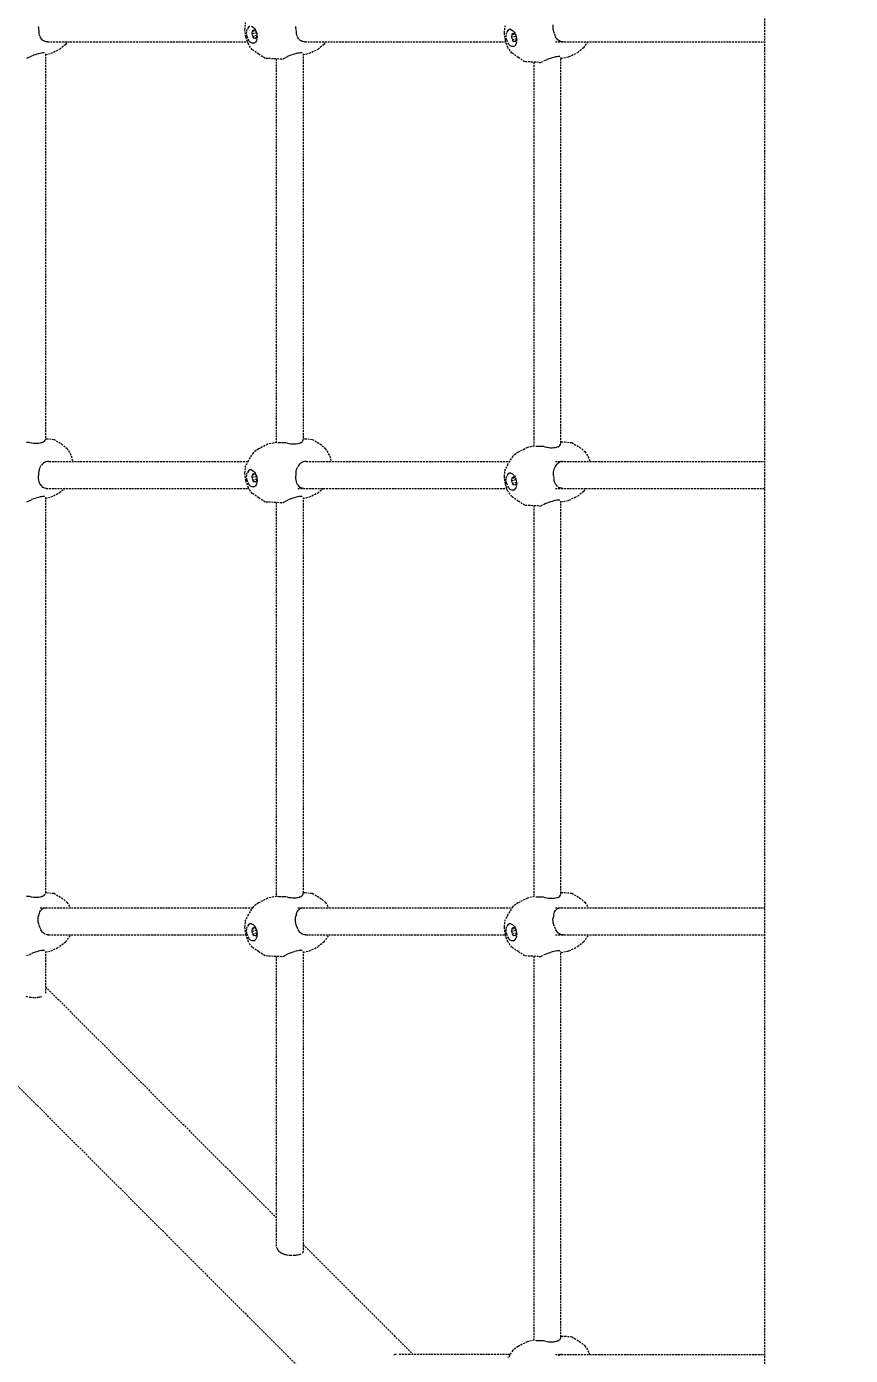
# Model space of a CAD drawing. Header units: millimetres. Extents: x -5899 to 5819, y -5159 to 4068.
# Drawn here: x -2155 to -1605, y -647 to 240 of the extents above; entities that cross this region are included whole.
import ezdxf

# ---------------------------------------------------------------- set-up
doc = ezdxf.new("R2010")
doc.units = ezdxf.units.MM
doc.linetypes.add('HIDDEN', pattern=[1.905, 1.27, -0.635])
for name, color, linetype in [('DIKOM_ОБЪЕКТ', 7, 'Continuous'), ('DIKOM_РАЗМЕР_ЗОНА', 7, 'Continuous'), ('DIKOM_РАЗМЕР_ОБЪЕКТА', 7, 'Continuous')]:
    doc.layers.add(name, color=color, linetype=linetype)
doc.styles.add('style1', font='arialbd.ttf', dxfattribs={"width": 0.8})
doc.dimstyles.new('1-50', dxfattribs={"dimtxt": 300, "dimasz": 200, "dimexe": 100, "dimexo": 0, "dimgap": 100, "dimtad": 1, "dimtxsty": 'style1', "dimcen": 200, "dimclrd": 7, "dimclre": 7, "dimclrt": 7, "dimadec": 1, "dimazin": 2, "dimtfac": 1, "dimtmove": 0, "dimatfit": 2, "dimfxl": 0, "dimlwd": 25, "dimlwe": 18, "dimarcsym": 0})

# ---------------------------------------------------------------- blocks, each defined once
blk = doc.blocks.new('*D0')
at = {"layer": 'Defpoints', "color": 0, "transparency": 16777216}
for p in [(-587.32, 2301.17), (-4790.55, -2120.14), (-586.68, -2120.14)]:
    blk.add_point(p, dxfattribs=at)
at = {"layer": 'DIKOM_РАЗМЕР_ОБЪЕКТА', "color": 7, "lineweight": 18, "transparency": 16777216}
for p, q in [((-587.32, 2301.17), (-4890.55, 2301.17)), ((-586.68, -2120.14), (-4890.55, -2120.14))]:
    blk.add_line(p, q, dxfattribs=at)
at = {"layer": 'DIKOM_РАЗМЕР_ОБЪЕКТА', "color": 7, "lineweight": 25, "transparency": 16777216}
blk.add_line((-4790.55, 2101.17), (-4790.55, -1920.14), dxfattribs=at)
at = {"layer": 'DIKOM_РАЗМЕР_ОБЪЕКТА', "color": 7, "transparency": 16777216}
for points in [[(-4823.88, 2101.17), (-4757.22, 2101.17), (-4790.55, 2301.17)], [(-4823.88, -1920.14), (-4757.22, -1920.14), (-4790.55, -2120.14)]]:
    blk.add_solid(points, dxfattribs=at)
at = {"layer": 'DIKOM_РАЗМЕР_ОБЪЕКТА', "color": 7, "transparency": 16777216, "insert": (-5069.25, 85.55), "char_height": 300, "attachment_point": 5, "rotation": 90, "style": 'style1'}
blk.add_mtext('{\\fArial|b0|i0|c204|p34;\\H1.16667x;4400}', dxfattribs=at)
blk = doc.blocks.new('*D1')
at = {"layer": 'Defpoints', "color": 0, "transparency": 16777216}
for p in [(-2800.52, 90.07), (3818.91, 90.07), (3818.91, -4274.71)]:
    blk.add_point(p, dxfattribs=at)
at = {"layer": 'DIKOM_РАЗМЕР_ОБЪЕКТА', "color": 7, "lineweight": 18, "transparency": 16777216}
for p, q in [((-2800.52, 90.07), (-2800.52, -4374.71)), ((3818.91, 90.07), (3818.91, -4374.71))]:
    blk.add_line(p, q, dxfattribs=at)
at = {"layer": 'DIKOM_РАЗМЕР_ОБЪЕКТА', "color": 7, "lineweight": 25, "transparency": 16777216}
blk.add_line((-2600.52, -4274.71), (3618.91, -4274.71), dxfattribs=at)
at = {"layer": 'DIKOM_РАЗМЕР_ОБЪЕКТА', "color": 7, "transparency": 16777216}
for points in [[(-2600.52, -4241.37), (-2600.52, -4308.04), (-2800.52, -4274.71)], [(3618.91, -4241.37), (3618.91, -4308.04), (3818.91, -4274.71)]]:
    blk.add_solid(points, dxfattribs=at)
at = {"layer": 'DIKOM_РАЗМЕР_ОБЪЕКТА', "color": 7, "transparency": 16777216, "insert": (470.97, -3996.01), "char_height": 300, "attachment_point": 5, "style": 'style1'}
blk.add_mtext('{\\fArial|b0|i0|c204|p34;\\H1.16667x;6600}', dxfattribs=at)
blk = doc.blocks.new('*D2')
at = {"layer": 'Defpoints', "color": 0, "transparency": 16777216}
for p in [(-5423.09, 4068.46), (-588.59, 4068.46), (-588.59, -3888.19)]:
    blk.add_point(p, dxfattribs=at)
at = {"layer": 'DIKOM_РАЗМЕР_ЗОНА', "color": 7, "lineweight": 18, "transparency": 16777216}
for p, q in [((-588.59, 4068.46), (-5523.09, 4068.46)), ((-588.59, -3888.19), (-5523.09, -3888.19))]:
    blk.add_line(p, q, dxfattribs=at)
at = {"layer": 'DIKOM_РАЗМЕР_ЗОНА', "color": 7, "lineweight": 25, "transparency": 16777216}
blk.add_line((-5423.09, -3688.19), (-5423.09, 3868.46), dxfattribs=at)
at = {"layer": 'DIKOM_РАЗМЕР_ЗОНА', "color": 7, "transparency": 16777216}
for points in [[(-5456.42, 3868.46), (-5389.75, 3868.46), (-5423.09, 4068.46)], [(-5456.42, -3688.19), (-5389.75, -3688.19), (-5423.09, -3888.19)]]:
    blk.add_solid(points, dxfattribs=at)
at = {"layer": 'DIKOM_РАЗМЕР_ЗОНА', "color": 7, "transparency": 16777216, "insert": (-5701.79, 90.08), "char_height": 300, "attachment_point": 5, "rotation": 90, "style": 'style1'}
blk.add_mtext('{\\fArial|b0|i0|c204|p34;\\H1.16667x;7900}', dxfattribs=at)
blk = doc.blocks.new('*D3')
at = {"layer": 'Defpoints', "color": 0, "transparency": 16777216}
for p in [(-4566.94, 98.04), (5818.91, 98.04), (5818.91, -5058.62)]:
    blk.add_point(p, dxfattribs=at)
at = {"layer": 'DIKOM_РАЗМЕР_ЗОНА', "color": 7, "lineweight": 18, "transparency": 16777216}
for p, q in [((-4566.94, 98.04), (-4566.94, -5158.62)), ((5818.91, 98.04), (5818.91, -5158.62))]:
    blk.add_line(p, q, dxfattribs=at)
at = {"layer": 'DIKOM_РАЗМЕР_ЗОНА', "color": 7, "lineweight": 25, "transparency": 16777216}
blk.add_line((-4366.94, -5058.62), (5618.91, -5058.62), dxfattribs=at)
at = {"layer": 'DIKOM_РАЗМЕР_ЗОНА', "color": 7, "transparency": 16777216}
for points in [[(-4366.94, -5025.29), (-4366.94, -5091.96), (-4566.94, -5058.62)], [(5618.91, -5025.29), (5618.91, -5091.96), (5818.91, -5058.62)]]:
    blk.add_solid(points, dxfattribs=at)
at = {"layer": 'DIKOM_РАЗМЕР_ЗОНА', "color": 7, "transparency": 16777216, "insert": (501.97, -4779.92), "char_height": 300, "attachment_point": 5, "style": 'style1'}
blk.add_mtext('{\\fArial|b0|i0|c204|p34;\\H1.16667x;10400}', dxfattribs=at)

msp = doc.modelspace()

# ---------------------------------------------------------------- linework, layer by layer
at = {"layer": 'DIKOM_ОБЪЕКТ', "color": 7, "linetype": 'HIDDEN', "lineweight": 15}
for p, q in [((-1662.34, 1013.494), (-1662.34, -833.255)), ((-2147.202, 239.438), (-2147.243, 240.396)), ((-2009.511, 238.539), (-2008.927, 243.201)), ((-2007.106, 240.064), (-2007.815, 238.985)), ((-2006.171, 240.643), (-2007.106, 240.064)), ((-2005.104, 240.669), (-2004.004, 240.138)), ((-2004.004, 240.138), (-2002.981, 239.101)), ((-1975.32, 239.267), (-1975.368, 240.396)), ((-1836.061, 236.303), (-1835.477, 240.965)), ((-1803.505, 240.421), (-1803.428, 241.53)), ((-1803.457, 239.291), (-1803.505, 240.421)), ((-2147.017, 238.071), (-2147.192, 239.202)), ((-2146.971, 236.848), (-2146.968, 237.85)), ((-2146.853, 235.74), (-2146.968, 236.793)), ((-2146.621, 234.708), (-2146.846, 235.692)), ((-2146.266, 233.718), (-2146.598, 234.626)), ((-2145.809, 232.842), (-2146.245, 233.673)), ((-2145.264, 232.093), (-2145.784, 232.806)), ((-2144.592, 231.416), (-2145.222, 232.043)), ((-2143.84, 230.887), (-2144.562, 231.395)), ((-2143.01, 230.501), (-2143.811, 230.873)), ((-2008.877, 233.441), (-2009.511, 238.539)), ((-2007.122, 228.681), (-2008.877, 233.441)), ((-2008.308, 235.789), (-2008.231, 237.513)), ((-2008.042, 233.987), (-2008.308, 235.789)), ((-2008.231, 237.513), (-2007.815, 238.985)), ((-2008.042, 233.987), (-2007.458, 232.282)), ((-2006.612, 230.837), (-2007.458, 232.282)), ((-2005.589, 229.8), (-2006.612, 230.837)), ((-2004.527, 237.319), (-2004.769, 235.746)), ((-2004.769, 235.746), (-2001.75, 236.387)), ((-2004.769, 235.746), (-2004.351, 234.02)), ((-2003.718, 238.135), (-2004.527, 237.319)), ((-2004.527, 237.319), (-2002.541, 237.741)), ((-2004.351, 234.02), (-2001.358, 234.657)), ((-2003.431, 232.799), (-2004.351, 234.02)), ((-2002.651, 237.886), (-2003.718, 238.135)), ((-2003.431, 232.799), (-2001.767, 233.153)), ((-2002.364, 232.551), (-2003.431, 232.799)), ((-2002.981, 239.101), (-2002.134, 237.657)), ((-2002.651, 237.886), (-2001.904, 236.894)), ((-2001.777, 230.953), (-2002.487, 229.875)), ((-2002.364, 232.551), (-2001.555, 233.366)), ((-2002.134, 237.657), (-2001.484, 235.508)), ((-2001.55, 235.951), (-2002.134, 237.657)), ((-2001.362, 232.425), (-2001.777, 230.953)), ((-2001.555, 233.366), (-2001.357, 234.649)), ((-2001.55, 235.951), (-2001.284, 234.151)), ((-2001.284, 234.151), (-2001.362, 232.425)), ((-1975.143, 238.069), (-1975.27, 238.9)), ((-1975.055, 236.847), (-1975.053, 237.7)), ((-1974.937, 235.739), (-1975.052, 236.793)), ((-1974.705, 234.707), (-1974.931, 235.692)), ((-1974.351, 233.717), (-1974.684, 234.627)), ((-1973.893, 232.842), (-1974.331, 233.674)), ((-1973.333, 232.071), (-1973.869, 232.807)), ((-1972.676, 231.416), (-1973.07, 231.807)), ((-1971.925, 230.887), (-1972.649, 231.395)), ((-1971.093, 230.501), (-1971.897, 230.873)), ((-1835.427, 231.205), (-1836.061, 236.303)), ((-1833.672, 226.446), (-1835.427, 231.205)), ((-1834.858, 233.553), (-1834.78, 235.278)), ((-1834.592, 231.752), (-1834.858, 233.553)), ((-1834.78, 235.278), (-1834.366, 236.75)), ((-1834.592, 231.752), (-1834.008, 230.046)), ((-1833.656, 237.828), (-1834.366, 236.75)), ((-1832.721, 238.408), (-1833.656, 237.828)), ((-1831.654, 238.434), (-1832.721, 238.408)), ((-1831.654, 238.434), (-1830.554, 237.903)), ((-1831.077, 235.084), (-1831.319, 233.511)), ((-1831.319, 233.511), (-1828.3, 234.152)), ((-1831.319, 233.511), (-1830.901, 231.785)), ((-1830.268, 235.899), (-1831.077, 235.084)), ((-1831.077, 235.084), (-1829.092, 235.506)), ((-1830.901, 231.785), (-1827.909, 232.422)), ((-1829.981, 230.564), (-1830.901, 231.785)), ((-1830.554, 237.903), (-1829.531, 236.866)), ((-1829.201, 235.651), (-1830.268, 235.899)), ((-1829.981, 230.564), (-1828.316, 230.918)), ((-1829.531, 236.866), (-1828.684, 235.422)), ((-1829.201, 235.651), (-1828.454, 234.658)), ((-1828.915, 230.315), (-1828.106, 231.131)), ((-1828.684, 235.422), (-1828.035, 233.273)), ((-1828.1, 233.716), (-1828.684, 235.422)), ((-1828.106, 231.131), (-1827.908, 232.413)), ((-1828.1, 233.716), (-1827.834, 231.915)), ((-1827.834, 231.915), (-1827.912, 230.191)), ((-1803.281, 238.066), (-1803.455, 239.202)), ((-1802.97, 236.877), (-1803.266, 237.983)), ((-1802.649, 236.023), (-1802.948, 236.803)), ((-1802.326, 235.311), (-1802.516, 235.682)), ((-1802.185, 234.699), (-1802.326, 235.311)), ((-1801.838, 233.732), (-1802.17, 234.643)), ((-1801.38, 232.851), (-1801.818, 233.684)), ((-1800.818, 232.077), (-1801.354, 232.811)), ((-1800.161, 231.418), (-1800.791, 232.045)), ((-1799.41, 230.888), (-1800.132, 231.396)), ((-1798.577, 230.502), (-1799.38, 230.873)), ((-2148.463, 222.019), (-2149.585, 221.664)), ((-2147.356, 222.328), (-2148.43, 222.029)), ((-2146.316, 222.57), (-2147.326, 222.335)), ((-2145.365, 222.747), (-2146.289, 222.576)), ((-2144.541, 222.849), (-2145.343, 222.751)), ((-2143.862, 222.871), (-2144.373, 222.855)), ((-2143.324, 222.819), (-2143.846, 222.869)), ((-2142.494, 230.368), (-2142.979, 230.492)), ((-2142.619, 221.82), (-2138.984, 222.593)), ((-2142.619, 222.251), (-2142.619, -35.088)), ((-2141.32, 230.204), (-2142.151, 230.267)), ((-2141.32, 230.204), (-2007.684, 230.204)), ((-2138.984, 222.593), (-2133.202, 225.387)), ((-2129.154, 228.53), (-2133.202, 225.387)), ((-2129.154, 228.53), (-2127.981, 230.204)), ((-2004.512, 224.985), (-2007.122, 228.681)), ((-2004.489, 229.269), (-2005.589, 229.8)), ((-2000.212, 222.062), (-2004.512, 224.985)), ((-2003.421, 229.295), (-2004.489, 229.269)), ((-2003.421, 229.295), (-2002.487, 229.875)), ((-1995.973, 219.202), (-2000.212, 222.062)), ((-1976.298, 222.064), (-1977.419, 221.709)), ((-1975.19, 222.372), (-1976.266, 222.073)), ((-1974.151, 222.616), (-1975.161, 222.379)), ((-1973.201, 222.792), (-1974.126, 222.62)), ((-1972.377, 222.894), (-1973.179, 222.795)), ((-1971.698, 222.915), (-1972.358, 222.895)), ((-1971.16, 222.864), (-1971.593, 222.905)), ((-1970.257, 230.286), (-1971.063, 230.492)), ((-1970.454, 221.723), (-1966.36, 222.593)), ((-1970.454, 222.295), (-1970.454, -35.093)), ((-1969.351, 230.204), (-1970.181, 230.267)), ((-1969.351, 230.204), (-1835.058, 230.204)), ((-1966.36, 222.593), (-1960.579, 225.387)), ((-1956.53, 228.53), (-1960.579, 225.387)), ((-1956.53, 228.53), (-1955.357, 230.204)), ((-1833.162, 228.602), (-1834.008, 230.046)), ((-1831.062, 222.751), (-1833.672, 226.446)), ((-1832.139, 227.565), (-1833.162, 228.602)), ((-1831.039, 227.034), (-1832.139, 227.565)), ((-1826.762, 219.827), (-1831.062, 222.751)), ((-1829.971, 227.061), (-1831.039, 227.034)), ((-1828.915, 230.315), (-1829.981, 230.564)), ((-1829.971, 227.061), (-1829.037, 227.64)), ((-1828.327, 228.718), (-1829.037, 227.64)), ((-1827.912, 230.191), (-1828.327, 228.718)), ((-1801.986, 230.204), (-1662.221, 230.203)), ((-1797.679, 230.272), (-1798.322, 230.436)), ((-1796.728, 230.204), (-1797.652, 230.267)), ((-1792.91, 220.358), (-1787.129, 223.152)), ((-1783.08, 226.295), (-1787.129, 223.152)), ((-1783.08, 226.295), (-1780.341, 230.204)), ((-2155.103, 219.407), (-2154.31, 219.788)), ((-2154.257, 219.813), (-2153.182, 220.291)), ((-2153.132, 220.312), (-2152.016, 220.776)), ((-2150.837, 221.228), (-2151.97, 220.795)), ((-2149.66, 221.639), (-2150.795, 221.243)), ((-1984.701, 218.692), (-1995.973, 219.202)), ((-1988.454, 218.862), (-1988.454, -37.313)), ((-1984.701, 218.692), (-1984.223, 218.794)), ((-1983.96, 218.93), (-1983.231, 219.308)), ((-1983.176, 219.337), (-1982.145, 219.832)), ((-1981.017, 220.336), (-1982.093, 219.857)), ((-1979.852, 220.821), (-1980.967, 220.358)), ((-1978.672, 221.272), (-1979.805, 220.839)), ((-1977.495, 221.683), (-1978.631, 221.288)), ((-1822.522, 216.967), (-1826.762, 219.827)), ((-1813.229, 216.547), (-1822.522, 216.967)), ((-1816.289, 216.686), (-1816.289, -39.772)), ((-1812.923, 216.534), (-1812.174, 216.501)), ((-1812.039, 216.562), (-1811.074, 216.938)), ((-1811.012, 216.963), (-1810.291, 217.204)), ((-1808.862, 217.851), (-1809.929, 217.377)), ((-1807.697, 218.336), (-1808.804, 217.877)), ((-1806.519, 218.788), (-1807.641, 218.359)), ((-1805.341, 219.2), (-1806.466, 218.808)), ((-1804.134, 219.584), (-1805.245, 219.232)), ((-1803.026, 219.892), (-1804.092, 219.596)), ((-1801.987, 220.135), (-1802.988, 219.901)), ((-1801.036, 220.311), (-1801.953, 220.141)), ((-1800.212, 220.414), (-1801.007, 220.316)), ((-1799.533, 220.435), (-1800.188, 220.414)), ((-1799.025, 220.387), (-1799.513, 220.433)), ((-1798.29, 219.214), (-1792.91, 220.358)), ((-1798.29, -37.531), (-1798.29, 219.815)), ((-1737.717, -890.593), (-2637.1, 8.762)), ((-2142.926, -35.798), (-2142.767, -35.4)), ((-2142.619, -34.792), (-2141.955, -34.811)), ((-2141.955, -34.811), (-2137.04, -35.243)), ((-2137.04, -35.243), (-2131.955, -38.275)), ((-1970.522, -35.621), (-1970.471, -35.133)), ((-1970.454, -34.779), (-1969.332, -34.811)), ((-1969.332, -34.811), (-1964.417, -35.243)), ((-1964.417, -35.243), (-1959.332, -38.275)), ((-2154.249, -37.37), (-2155.272, -37.423)), ((-2153.592, -37.321), (-2154.185, -37.365)), ((-2153.122, -37.468), (-2153.59, -37.321)), ((-2151.962, -37.756), (-2153.06, -37.484)), ((-2150.79, -37.959), (-2151.903, -37.765)), ((-2149.62, -38.072), (-2150.735, -37.964)), ((-2148.516, -38.099), (-2149.62, -38.071)), ((-2147.923, -38.067), (-2148.466, -38.1)), ((-2147.41, -38.035), (-2147.923, -38.067)), ((-2146.371, -37.87), (-2147.363, -38.031)), ((-2145.42, -37.616), (-2146.326, -37.863)), ((-2144.591, -37.278), (-2145.378, -37.604)), ((-2144.553, -37.262), (-2143.903, -36.857)), ((-2143.87, -36.836), (-2143.356, -36.369)), ((-2143.328, -36.343), (-2142.949, -35.829)), ((-2131.955, -38.275), (-2128.277, -41.277)), ((-2128.277, -41.277), (-2125.407, -46.355)), ((-2003.945, -44.213), (-2007.213, -49.594)), ((-2000.376, -41.68), (-2003.945, -44.213)), ((-1994.175, -38.53), (-2000.376, -41.68)), ((-1988.204, -37.26), (-1994.175, -38.53)), ((-1986.84, -37.561), (-1987.323, -37.502)), ((-1986.077, -37.617), (-1986.803, -37.566)), ((-1985.211, -37.643), (-1986.024, -37.62)), ((-1984.26, -37.641), (-1984.817, -37.643)), ((-1983.172, -37.609), (-1984.139, -37.638)), ((-1982.085, -37.553), (-1983.109, -37.606)), ((-1980.958, -37.891), (-1982.022, -37.554)), ((-1979.797, -38.177), (-1980.897, -37.905)), ((-1978.625, -38.38), (-1979.74, -38.188)), ((-1977.456, -38.493), (-1978.572, -38.386)), ((-1976.35, -38.521), (-1977.456, -38.493)), ((-1975.244, -38.456), (-1976.006, -38.504)), ((-1974.205, -38.292), (-1975.198, -38.453)), ((-1973.255, -38.037), (-1974.162, -38.284)), ((-1972.426, -37.7), (-1973.214, -38.026)), ((-1972.389, -37.684), (-1971.738, -37.278)), ((-1971.705, -37.258), (-1971.191, -36.79)), ((-1971.163, -36.765), (-1970.785, -36.25)), ((-1970.762, -36.22), (-1970.536, -35.658)), ((-1959.332, -38.275), (-1955.653, -41.277)), ((-1955.653, -41.277), (-1952.785, -46.355)), ((-1826.927, -43.866), (-1830.496, -46.399)), ((-1820.725, -40.715), (-1826.927, -43.866)), ((-1816.07, -39.725), (-1820.725, -40.715)), ((-1814.671, -40.037), (-1815.158, -39.978)), ((-1813.906, -40.093), (-1814.638, -40.041)), ((-1813.039, -40.12), (-1813.86, -40.096)), ((-1812.226, -40.117), (-1812.991, -40.12)), ((-1811.007, -40.084), (-1811.983, -40.114)), ((-1809.99, -40.032), (-1810.954, -40.082)), ((-1808.793, -40.414), (-1809.868, -40.075)), ((-1807.633, -40.701), (-1808.743, -40.426)), ((-1806.461, -40.904), (-1807.586, -40.709)), ((-1805.291, -41.017), (-1806.419, -40.908)), ((-1804.175, -41.045), (-1805.291, -41.017)), ((-1803.07, -40.979), (-1804.137, -41.046)), ((-1802.031, -40.814), (-1803.015, -40.974)), ((-1801.082, -40.559), (-1801.997, -40.808)), ((-1800.254, -40.22), (-1801.05, -40.55)), ((-1800.224, -40.208), (-1799.568, -39.799)), ((-1799.541, -39.781), (-1799.022, -39.309)), ((-1798.999, -39.288), (-1798.616, -38.769)), ((-1798.598, -38.744), (-1798.369, -38.176)), ((-1798.35, -38.081), (-1798.294, -37.544)), ((-1798.29, -36.928), (-1795.882, -36.996)), ((-1795.882, -36.996), (-1790.967, -37.428)), ((-1790.967, -37.428), (-1785.882, -40.46)), ((-1785.882, -40.46), (-1782.203, -43.462)), ((-1782.203, -43.462), (-1779.335, -48.539)), ((-2145.974, -53.457), (-2145.451, -52.628)), ((-2144.803, -51.859), (-2145.421, -52.59)), ((-2144.063, -51.206), (-2144.771, -51.828)), ((-2143.232, -50.68), (-2144.028, -51.182)), ((-2142.329, -50.295), (-2143.197, -50.663)), ((-2141.369, -50.065), (-2142.29, -50.285)), ((-2140.362, -49.996), (-2141.334, -50.061)), ((-2140.361, -49.996), (-2007.409, -49.996)), ((-2125.407, -46.355), (-2124.525, -49.996)), ((-2009.511, -57.769), (-2008.927, -53.109)), ((-2007.213, -49.594), (-2008.927, -53.109)), ((-1973.577, -52.627), (-1974.101, -53.458)), ((-1972.928, -51.859), (-1973.548, -52.591)), ((-1972.187, -51.206), (-1972.897, -51.83)), ((-1971.358, -50.68), (-1972.155, -51.183)), ((-1970.454, -50.295), (-1971.325, -50.663)), ((-1969.492, -50.064), (-1970.42, -50.285)), ((-1968.486, -49.996), (-1969.452, -50.06)), ((-1968.486, -49.996), (-1832.68, -49.996)), ((-1952.785, -46.355), (-1951.902, -49.996)), ((-1833.762, -51.779), (-1835.477, -55.293)), ((-1830.496, -46.399), (-1833.762, -51.779)), ((-1801.715, -52.635), (-1802.241, -53.469)), ((-1801.998, -49.996), (-1662.222, -49.995)), ((-1801.066, -51.863), (-1801.686, -52.596)), ((-1800.576, -51.43), (-1801.034, -51.833)), ((-1800.348, -51.186), (-1799.649, -50.68)), ((-1799.62, -50.665), (-1798.802, -50.295)), ((-1797.847, -50.064), (-1798.77, -50.286)), ((-1796.796, -49.996), (-1797.808, -50.06)), ((-1779.335, -48.539), (-1778.982, -49.996)), ((-2147.276, -61.351), (-2147.274, -60.249)), ((-2147.159, -62.459), (-2147.274, -61.404)), ((-2147.265, -60.128), (-2147.14, -58.995)), ((-2147.127, -58.928), (-2147.029, -58.471)), ((-2147.029, -58.471), (-2147.057, -57.802)), ((-2147.055, -57.74), (-2146.982, -56.701)), ((-2146.971, -56.585), (-2146.772, -55.531)), ((-2146.747, -55.436), (-2146.436, -54.454)), ((-2146.419, -54.414), (-2146.001, -53.503)), ((-2008.877, -62.868), (-2009.511, -57.769)), ((-2008.308, -60.52), (-2008.231, -58.795)), ((-2008.042, -62.321), (-2008.308, -60.52)), ((-2008.231, -58.795), (-2007.815, -57.323)), ((-2007.106, -56.245), (-2007.815, -57.323)), ((-2006.171, -55.666), (-2007.106, -56.245)), ((-2005.104, -55.639), (-2006.171, -55.666)), ((-2005.104, -55.639), (-2004.004, -56.17)), ((-2004.527, -58.989), (-2004.769, -60.563)), ((-2004.769, -60.563), (-2001.75, -59.921)), ((-2004.769, -60.563), (-2004.351, -62.289)), ((-2003.718, -58.175), (-2004.527, -58.989)), ((-2004.527, -58.989), (-2002.541, -58.567)), ((-2004.351, -62.289), (-2001.358, -61.651)), ((-2004.004, -56.17), (-2002.981, -57.207)), ((-2002.651, -58.422), (-2003.718, -58.175)), ((-2002.981, -57.207), (-2002.134, -58.652)), ((-2002.651, -58.422), (-2001.904, -59.415)), ((-2002.134, -58.652), (-2001.484, -60.8)), ((-2001.55, -60.357), (-2002.134, -58.652)), ((-2001.555, -62.942), (-2001.357, -61.66)), ((-2001.55, -60.357), (-2001.284, -62.158)), ((-1975.362, -61.352), (-1975.359, -60.247)), ((-1975.244, -62.459), (-1975.359, -61.403)), ((-1975.349, -60.13), (-1975.226, -58.995)), ((-1975.147, -58.629), (-1975.183, -57.801)), ((-1975.181, -57.741), (-1975.151, -57.315)), ((-1975.151, -57.315), (-1975.103, -56.64)), ((-1975.096, -56.586), (-1974.898, -55.529)), ((-1974.873, -55.438), (-1974.562, -54.453)), ((-1974.546, -54.414), (-1974.126, -53.502)), ((-1836.061, -59.955), (-1835.477, -55.293)), ((-1835.427, -65.054), (-1836.061, -59.955)), ((-1834.858, -62.706), (-1834.78, -60.981)), ((-1834.78, -60.981), (-1834.366, -59.509)), ((-1833.656, -58.43), (-1834.366, -59.509)), ((-1832.721, -57.851), (-1833.656, -58.43)), ((-1831.654, -57.824), (-1832.721, -57.851)), ((-1831.654, -57.824), (-1830.554, -58.355)), ((-1831.077, -61.175), (-1831.319, -62.748)), ((-1831.319, -62.748), (-1828.3, -62.106)), ((-1830.268, -60.359), (-1831.077, -61.175)), ((-1831.077, -61.175), (-1829.092, -60.753)), ((-1830.554, -58.355), (-1829.531, -59.392)), ((-1829.201, -60.608), (-1830.268, -60.359)), ((-1829.531, -59.392), (-1828.684, -60.837)), ((-1829.201, -60.608), (-1828.454, -61.601)), ((-1828.684, -60.837), (-1828.035, -62.985)), ((-1828.1, -62.542), (-1828.684, -60.837)), ((-1803.315, -57.775), (-1803.238, -56.668)), ((-1803.267, -58.905), (-1803.314, -57.775)), ((-1803.09, -60.129), (-1803.264, -58.995)), ((-1803.031, -55.536), (-1803.232, -56.595)), ((-1802.705, -54.484), (-1803.018, -55.474)), ((-1802.849, -61.059), (-1802.997, -60.506)), ((-1802.733, -62.451), (-1802.849, -61.396)), ((-1802.266, -53.515), (-1802.686, -54.431)), ((-2146.927, -63.491), (-2147.153, -62.505)), ((-2146.573, -64.48), (-2146.905, -63.57)), ((-2146.338, -64.931), (-2146.553, -64.523)), ((-2146.114, -65.356), (-2146.338, -64.931)), ((-2145.554, -66.126), (-2146.091, -65.391)), ((-2145.17, -66.51), (-2145.529, -66.154)), ((-2144.509, -67.311), (-2144.998, -66.801)), ((-2143.878, -67.696), (-2144.49, -67.324)), ((-2143.13, -67.927), (-2143.857, -67.704)), ((-2142.27, -67.994), (-2143.103, -67.93)), ((-2142.274, -67.994), (-2006.863, -67.994)), ((-2138.983, -73.716), (-2133.202, -70.922)), ((-2129.431, -67.994), (-2133.202, -70.922)), ((-2007.122, -67.627), (-2008.877, -62.868)), ((-2008.042, -62.321), (-2007.458, -64.027)), ((-2006.612, -65.471), (-2007.458, -64.027)), ((-2004.512, -71.323), (-2007.122, -67.627)), ((-2005.589, -66.509), (-2006.612, -65.471)), ((-2004.489, -67.039), (-2005.589, -66.509)), ((-2003.421, -67.013), (-2004.489, -67.039)), ((-2003.431, -63.509), (-2004.351, -62.289)), ((-2003.431, -63.509), (-2001.767, -63.155)), ((-2002.364, -63.758), (-2003.431, -63.509)), ((-2003.421, -67.013), (-2002.487, -66.433)), ((-2001.777, -65.355), (-2002.487, -66.433)), ((-2002.364, -63.758), (-2001.555, -62.942)), ((-2001.362, -63.883), (-2001.777, -65.355)), ((-2001.284, -62.158), (-2001.362, -63.883)), ((-1975.012, -63.493), (-1975.238, -62.505)), ((-1974.658, -64.481), (-1974.99, -63.569)), ((-1974.239, -65.281), (-1974.638, -64.522)), ((-1973.64, -66.127), (-1974.178, -65.39)), ((-1974.151, -67.993), (-1834.343, -67.994)), ((-1973.13, -66.634), (-1973.615, -66.153)), ((-1972.541, -67.311), (-1973.029, -66.801)), ((-1971.91, -67.697), (-1972.523, -67.323)), ((-1971.162, -67.927), (-1971.889, -67.704)), ((-1970.309, -67.993), (-1971.137, -67.93)), ((-1966.36, -73.716), (-1960.579, -70.922)), ((-1956.807, -67.993), (-1960.579, -70.922)), ((-1833.672, -69.812), (-1835.427, -65.054)), ((-1834.592, -64.507), (-1834.858, -62.706)), ((-1834.592, -64.507), (-1834.008, -66.212)), ((-1833.162, -67.656), (-1834.008, -66.212)), ((-1831.062, -73.508), (-1833.672, -69.812)), ((-1832.139, -68.694), (-1833.162, -67.656)), ((-1831.039, -69.224), (-1832.139, -68.694)), ((-1831.319, -62.748), (-1830.901, -64.474)), ((-1829.971, -69.198), (-1831.039, -69.224)), ((-1830.901, -64.474), (-1827.909, -63.837)), ((-1829.981, -65.694), (-1830.901, -64.474)), ((-1829.981, -65.694), (-1828.317, -65.34)), ((-1828.915, -65.943), (-1829.981, -65.694)), ((-1829.971, -69.198), (-1829.037, -68.618)), ((-1828.327, -67.54), (-1829.037, -68.618)), ((-1828.915, -65.943), (-1828.106, -65.127)), ((-1827.912, -66.068), (-1828.327, -67.54)), ((-1828.106, -65.127), (-1827.908, -63.845)), ((-1828.1, -62.542), (-1827.834, -64.344)), ((-1827.834, -64.344), (-1827.912, -66.068)), ((-1802.5, -63.501), (-1802.725, -62.515)), ((-1802.152, -64.467), (-1802.486, -63.555)), ((-1801.694, -65.346), (-1802.131, -64.514)), ((-1801.986, -67.993), (-1782.311, -67.993)), ((-1801.132, -66.122), (-1801.67, -65.386)), ((-1800.474, -66.78), (-1801.106, -66.152)), ((-1799.722, -67.309), (-1800.127, -67.025)), ((-1798.891, -67.696), (-1799.694, -67.323)), ((-1797.99, -67.927), (-1798.861, -67.704)), ((-1797.044, -67.993), (-1797.958, -67.931)), ((-1783.08, -69.964), (-1787.129, -73.107)), ((-1783.08, -69.964), (-1781.699, -67.993)), ((-1781.699, -67.993), (-1662.34, -67.995)), ((-2155.103, -76.902), (-2154.303, -76.517)), ((-2154.257, -76.496), (-2153.174, -76.015)), ((-2153.132, -75.996), (-2152.008, -75.53)), ((-2150.829, -75.079), (-2151.97, -75.514)), ((-2149.652, -74.667), (-2150.795, -75.065)), ((-2148.463, -74.289), (-2149.592, -74.648)), ((-2147.355, -73.981), (-2148.437, -74.282)), ((-2146.315, -73.738), (-2147.333, -73.975)), ((-2145.365, -73.562), (-2146.295, -73.734)), ((-2144.541, -73.46), (-2145.349, -73.559)), ((-2143.862, -73.438), (-2144.373, -73.454)), ((-2143.324, -73.489), (-2143.849, -73.439)), ((-2142.619, -74.489), (-2138.983, -73.716)), ((-2142.619, -74.058), (-2142.619, -338.257)), ((-2000.212, -74.246), (-2004.512, -71.323)), ((-1995.973, -77.107), (-2000.212, -74.246)), ((-1984.701, -77.616), (-1995.973, -77.107)), ((-1988.454, -77.447), (-1988.454, -340.482)), ((-1984.701, -77.616), (-1984.223, -77.514)), ((-1983.96, -77.378), (-1983.224, -76.996)), ((-1983.176, -76.972), (-1982.138, -76.473)), ((-1981.01, -75.969), (-1982.092, -76.451)), ((-1979.844, -75.485), (-1980.967, -75.951)), ((-1978.664, -75.034), (-1979.805, -75.469)), ((-1977.488, -74.622), (-1978.631, -75.02)), ((-1976.298, -74.244), (-1977.427, -74.602)), ((-1975.19, -73.936), (-1976.272, -74.237)), ((-1974.151, -73.693), (-1975.168, -73.93)), ((-1973.201, -73.517), (-1974.132, -73.689)), ((-1972.376, -73.414), (-1973.185, -73.515)), ((-1971.698, -73.393), (-1972.363, -73.413)), ((-1971.16, -73.445), (-1971.593, -73.403)), ((-1970.454, -74.586), (-1966.36, -73.716)), ((-1970.454, -74.013), (-1970.454, -338.262)), ((-1826.762, -76.432), (-1831.062, -73.508)), ((-1822.522, -79.291), (-1826.762, -76.432)), ((-1813.226, -79.712), (-1822.522, -79.291)), ((-1816.289, -79.573), (-1816.289, -340.719)), ((-1812.93, -79.725), (-1812.174, -79.758)), ((-1812.039, -79.696), (-1811.068, -79.318)), ((-1811.012, -79.296), (-1810.291, -79.055)), ((-1808.855, -78.404), (-1809.929, -78.882)), ((-1807.689, -77.919), (-1808.804, -78.382)), ((-1806.51, -77.468), (-1807.641, -77.9)), ((-1805.333, -77.056), (-1806.466, -77.451)), ((-1804.134, -76.674), (-1805.253, -77.029)), ((-1803.026, -76.366), (-1804.099, -76.665)), ((-1801.986, -76.124), (-1802.995, -76.359)), ((-1801.036, -75.947), (-1801.959, -76.118)), ((-1800.212, -75.845), (-1801.012, -75.943)), ((-1799.533, -75.824), (-1800.192, -75.845)), ((-1799.024, -75.872), (-1799.516, -75.825)), ((-1798.29, -77.044), (-1792.91, -75.9)), ((-1798.29, -338.478), (-1798.29, -76.444)), ((-1792.91, -75.9), (-1787.129, -73.107)), ((-2154.249, -340.539), (-2155.291, -340.593)), ((-2153.59, -340.49), (-2154.205, -340.535)), ((-2153.121, -340.638), (-2153.59, -340.49)), ((-2151.962, -340.924), (-2153.081, -340.648)), ((-2150.79, -341.127), (-2151.923, -340.931)), ((-2149.62, -341.24), (-2150.755, -341.13)), ((-2148.496, -341.269), (-2149.62, -341.241)), ((-2147.923, -341.235), (-2148.466, -341.269)), ((-2147.391, -341.202), (-2147.923, -341.235)), ((-2146.353, -341.036), (-2147.363, -341.201)), ((-2145.404, -340.78), (-2146.326, -341.032)), ((-2144.576, -340.441), (-2145.379, -340.773)), ((-2144.553, -340.431), (-2143.892, -340.019)), ((-2143.87, -340.005), (-2143.347, -339.529)), ((-2143.328, -339.512), (-2142.942, -338.988)), ((-2142.926, -338.967), (-2142.767, -338.569)), ((-2142.619, -337.961), (-2141.955, -337.979)), ((-2141.955, -337.979), (-2137.04, -338.412)), ((-2137.04, -338.412), (-2131.955, -341.445)), ((-2131.955, -341.445), (-2128.277, -344.446)), ((-2128.277, -344.446), (-2126.16, -348.193)), ((-2000.376, -344.85), (-2003.945, -347.383)), ((-1994.175, -341.699), (-2000.376, -344.85)), ((-1988.206, -340.43), (-1994.175, -341.699)), ((-1986.831, -340.731), (-1987.323, -340.671)), ((-1986.064, -340.787), (-1986.803, -340.735)), ((-1985.197, -340.813), (-1986.024, -340.79)), ((-1984.244, -340.81), (-1984.817, -340.812)), ((-1983.172, -340.778), (-1984.156, -340.808)), ((-1982.085, -340.721), (-1983.127, -340.776)), ((-1980.958, -341.059), (-1982.04, -340.718)), ((-1979.797, -341.346), (-1980.918, -341.069)), ((-1978.625, -341.549), (-1979.76, -341.353)), ((-1977.456, -341.662), (-1978.593, -341.552)), ((-1976.33, -341.691), (-1977.456, -341.662)), ((-1975.224, -341.624), (-1976.006, -341.673)), ((-1974.187, -341.458), (-1975.198, -341.623)), ((-1973.238, -341.202), (-1974.162, -341.454)), ((-1972.411, -340.863), (-1973.214, -341.195)), ((-1972.389, -340.854), (-1971.726, -340.44)), ((-1971.705, -340.427), (-1971.181, -339.951)), ((-1971.163, -339.933), (-1970.777, -339.41)), ((-1970.762, -339.389), (-1970.533, -338.816)), ((-1970.522, -338.791), (-1970.471, -338.301)), ((-1970.454, -337.948), (-1969.332, -337.979)), ((-1969.332, -337.979), (-1964.417, -338.412)), ((-1964.417, -338.412), (-1959.332, -341.445)), ((-1959.332, -341.445), (-1955.653, -344.446)), ((-1955.653, -344.446), (-1953.536, -348.193)), ((-1826.927, -344.812), (-1830.496, -347.346)), ((-1820.725, -341.662), (-1826.927, -344.812)), ((-1816.065, -340.671), (-1820.725, -341.662)), ((-1814.666, -340.985), (-1815.158, -340.925)), ((-1813.899, -341.041), (-1814.638, -340.988)), ((-1813.031, -341.066), (-1813.86, -341.043)), ((-1812.226, -341.064), (-1812.991, -341.068)), ((-1811.007, -341.032), (-1811.993, -341.062)), ((-1809.988, -340.979), (-1810.963, -341.029)), ((-1808.793, -341.361), (-1809.878, -341.019)), ((-1807.633, -341.648), (-1808.754, -341.37)), ((-1806.46, -341.851), (-1807.598, -341.654)), ((-1805.291, -341.964), (-1806.429, -341.854)), ((-1804.164, -341.992), (-1805.291, -341.964)), ((-1803.059, -341.926), (-1804.137, -341.994)), ((-1802.021, -341.759), (-1803.015, -341.921)), ((-1801.072, -341.503), (-1801.997, -341.755)), ((-1800.246, -341.164), (-1801.049, -341.497)), ((-1800.224, -341.155), (-1799.561, -340.741)), ((-1799.541, -340.728), (-1799.016, -340.252)), ((-1798.999, -340.235), (-1798.613, -339.711)), ((-1798.598, -339.69), (-1798.368, -339.117)), ((-1798.35, -339.028), (-1798.294, -338.492)), ((-1798.29, -337.875), (-1795.882, -337.942)), ((-1795.882, -337.942), (-1790.967, -338.376)), ((-1790.967, -338.376), (-1785.882, -341.408)), ((-1785.882, -341.408), (-1782.203, -344.409)), ((-1782.203, -344.409), (-1780.066, -348.193)), ((-2147.544, -355.94), (-2147.467, -354.836)), ((-2147.46, -354.784), (-2147.261, -353.727)), ((-2147.237, -353.637), (-2146.926, -352.65)), ((-2146.836, -352.454), (-2146.694, -351.699)), ((-2146.681, -351.657), (-2146.372, -350.824)), ((-2146.355, -350.79), (-2145.914, -350.055)), ((-2146.326, -348.193), (-2004.437, -348.193)), ((-2145.893, -350.03), (-2145.322, -349.402)), ((-2145.298, -349.383), (-2144.597, -348.876)), ((-2143.752, -348.491), (-2144.571, -348.863)), ((-2142.799, -348.262), (-2143.722, -348.483)), ((-2141.741, -348.193), (-2142.768, -348.258)), ((-2007.213, -352.762), (-2008.927, -356.277)), ((-2003.945, -347.383), (-2007.213, -352.762)), ((-1975.67, -355.941), (-1975.592, -354.836)), ((-1975.586, -354.785), (-1975.386, -353.725)), ((-1975.051, -352.65), (-1975.363, -353.639)), ((-1975.04, -352.614), (-1974.868, -351.699)), ((-1974.855, -351.658), (-1974.546, -350.823)), ((-1974.529, -350.791), (-1974.087, -350.055)), ((-1974.162, -348.193), (-1831.01, -348.193)), ((-1974.068, -350.03), (-1973.494, -349.402)), ((-1973.472, -349.384), (-1972.77, -348.876)), ((-1971.924, -348.491), (-1972.747, -348.863)), ((-1970.973, -348.262), (-1971.899, -348.484)), ((-1969.92, -348.193), (-1970.945, -348.259)), ((-1833.762, -352.725), (-1835.477, -356.24)), ((-1830.496, -347.346), (-1833.762, -352.725)), ((-1803.586, -355.973), (-1803.507, -354.864)), ((-1803.302, -353.733), (-1803.501, -354.793)), ((-1803.046, -352.902), (-1803.289, -353.672)), ((-1803.034, -352.629), (-1802.861, -351.71)), ((-1802.85, -351.668), (-1802.54, -350.83)), ((-1802.474, -350.714), (-1802.08, -350.058)), ((-1802.061, -350.032), (-1801.487, -349.403)), ((-1801.998, -348.193), (-1662.223, -348.192)), ((-1800.762, -348.876), (-1801.466, -349.386)), ((-1799.917, -348.491), (-1800.739, -348.864)), ((-1799.471, -348.384), (-1799.889, -348.485)), ((-1798.962, -348.262), (-1799.471, -348.384)), ((-1797.908, -348.193), (-1798.936, -348.259)), ((-2147.498, -357.128), (-2147.546, -355.998)), ((-2147.32, -358.326), (-2147.494, -357.192)), ((-2147.003, -359.547), (-2147.297, -358.446)), ((-2146.581, -360.653), (-2146.905, -359.811)), ((-2146.173, -361.458), (-2146.56, -360.703)), ((-2145.767, -362.676), (-2146.097, -361.77)), ((-2145.309, -363.552), (-2145.745, -362.723)), ((-2144.749, -364.323), (-2145.283, -363.591)), ((-2009.511, -360.939), (-2008.927, -356.277)), ((-2008.877, -366.038), (-2009.511, -360.939)), ((-2008.308, -363.689), (-2008.231, -361.964)), ((-2008.042, -365.49), (-2008.308, -363.689)), ((-2008.231, -361.964), (-2007.815, -360.492)), ((-2007.106, -359.414), (-2007.815, -360.492)), ((-2006.171, -358.835), (-2007.106, -359.414)), ((-2005.104, -358.808), (-2006.171, -358.835)), ((-2005.104, -358.808), (-2004.004, -359.34)), ((-2004.527, -362.159), (-2004.769, -363.732)), ((-2004.769, -363.732), (-2001.75, -363.09)), ((-2004.769, -363.732), (-2004.351, -365.458)), ((-2003.718, -361.343), (-2004.527, -362.159)), ((-2004.527, -362.159), (-2002.541, -361.737)), ((-2004.004, -359.34), (-2002.981, -360.376)), ((-2002.651, -361.591), (-2003.718, -361.343)), ((-2002.981, -360.376), (-2002.134, -361.821)), ((-2002.651, -361.591), (-2001.904, -362.584)), ((-2002.134, -361.821), (-2001.484, -363.969)), ((-2001.55, -363.526), (-2002.134, -361.821)), ((-2001.55, -363.526), (-2001.284, -365.328)), ((-1975.624, -357.129), (-1975.672, -355.998)), ((-1975.445, -358.328), (-1975.621, -357.192)), ((-1975.128, -359.548), (-1975.423, -358.445)), ((-1974.859, -360.258), (-1975.111, -359.601)), ((-1974.706, -360.655), (-1974.859, -360.258)), ((-1974.225, -361.602), (-1974.686, -360.703)), ((-1973.851, -362.677), (-1974.183, -361.769)), ((-1973.393, -363.552), (-1973.83, -362.723)), ((-1972.834, -364.323), (-1973.368, -363.591)), ((-1836.061, -360.902), (-1835.477, -356.24)), ((-1835.427, -366), (-1836.061, -360.902)), ((-1834.858, -363.652), (-1834.78, -361.928)), ((-1834.592, -365.453), (-1834.858, -363.652)), ((-1834.78, -361.928), (-1834.366, -360.455)), ((-1833.656, -359.377), (-1834.366, -360.455)), ((-1832.721, -358.798), (-1833.656, -359.377)), ((-1831.654, -358.772), (-1832.721, -358.798)), ((-1831.654, -358.772), (-1830.554, -359.303)), ((-1831.077, -362.122), (-1831.319, -363.695)), ((-1831.319, -363.695), (-1828.3, -363.053)), ((-1831.319, -363.695), (-1830.901, -365.42)), ((-1830.268, -361.306), (-1831.077, -362.122)), ((-1831.077, -362.122), (-1829.092, -361.7)), ((-1830.554, -359.303), (-1829.531, -360.339)), ((-1829.201, -361.555), (-1830.268, -361.306)), ((-1829.531, -360.339), (-1828.684, -361.784)), ((-1829.201, -361.555), (-1828.454, -362.548)), ((-1828.684, -361.784), (-1828.035, -363.932)), ((-1828.1, -363.49), (-1828.684, -361.784)), ((-1828.1, -363.49), (-1827.834, -365.291)), ((-1803.537, -357.104), (-1803.586, -355.973)), ((-1803.36, -358.329), (-1803.535, -357.192)), ((-1803.05, -359.518), (-1803.346, -358.413)), ((-1802.623, -360.647), (-1803.029, -359.592)), ((-1802.092, -361.696), (-1802.438, -361.02)), ((-1801.707, -362.663), (-1802.012, -361.828)), ((-1801.248, -363.544), (-1801.686, -362.712)), ((-1800.687, -364.318), (-1801.222, -363.585)), ((-2144.091, -364.979), (-2144.721, -364.354)), ((-2143.34, -365.507), (-2144.061, -365.002)), ((-2142.813, -365.753), (-2143.31, -365.524)), ((-2141.613, -366.124), (-2142.478, -365.903)), ((-2140.658, -366.191), (-2141.581, -366.128)), ((-2140.66, -366.191), (-2008.821, -366.191)), ((-2129.153, -370.948), (-2133.202, -374.091)), ((-2129.153, -370.948), (-2125.921, -366.336)), ((-2007.122, -370.797), (-2008.877, -366.038)), ((-2008.042, -365.49), (-2007.458, -367.196)), ((-2006.612, -368.641), (-2007.458, -367.196)), ((-2004.512, -374.492), (-2007.122, -370.797)), ((-2005.589, -369.678), (-2006.612, -368.641)), ((-2004.489, -370.208), (-2005.589, -369.678)), ((-2003.421, -370.182), (-2004.489, -370.208)), ((-2004.351, -365.458), (-2001.358, -364.821)), ((-2003.431, -366.679), (-2004.351, -365.458)), ((-2003.431, -366.679), (-2001.767, -366.325)), ((-2002.364, -366.927), (-2003.431, -366.679)), ((-2003.421, -370.182), (-2002.487, -369.603)), ((-2001.777, -368.524), (-2002.487, -369.603)), ((-2002.364, -366.927), (-2001.555, -366.111)), ((-2001.362, -367.052), (-2001.777, -368.524)), ((-2001.555, -366.111), (-2001.357, -364.829)), ((-2001.284, -365.328), (-2001.362, -367.052)), ((-1972.176, -364.979), (-1972.806, -364.353)), ((-1971.426, -365.508), (-1972.147, -365.001)), ((-1970.595, -365.894), (-1971.395, -365.523)), ((-1969.698, -366.124), (-1970.457, -365.93)), ((-1968.745, -366.191), (-1969.665, -366.128)), ((-1968.745, -366.191), (-1835.357, -366.191)), ((-1956.53, -370.948), (-1960.579, -374.091)), ((-1956.53, -370.948), (-1953.299, -366.336)), ((-1833.672, -370.76), (-1835.427, -366)), ((-1834.592, -365.453), (-1834.008, -367.159)), ((-1833.162, -368.604), (-1834.008, -367.159)), ((-1831.062, -374.455), (-1833.672, -370.76)), ((-1832.139, -369.64), (-1833.162, -368.604)), ((-1831.039, -370.172), (-1832.139, -369.64)), ((-1829.971, -370.146), (-1831.039, -370.172)), ((-1830.901, -365.42), (-1827.909, -364.784)), ((-1829.981, -366.642), (-1830.901, -365.42)), ((-1829.981, -366.642), (-1828.316, -366.288)), ((-1828.915, -366.89), (-1829.981, -366.642)), ((-1829.971, -370.146), (-1829.037, -369.566)), ((-1828.327, -368.488), (-1829.037, -369.566)), ((-1828.915, -366.89), (-1828.106, -366.075)), ((-1827.912, -367.016), (-1828.327, -368.488)), ((-1828.106, -366.075), (-1827.908, -364.792)), ((-1827.834, -365.291), (-1827.912, -367.016)), ((-1801.986, -366.191), (-1662.223, -366.192)), ((-1800.028, -364.977), (-1800.659, -364.35)), ((-1799.278, -365.506), (-1800, -365)), ((-1798.446, -365.893), (-1799.247, -365.522)), ((-1797.549, -366.124), (-1798.414, -365.902)), ((-1796.589, -366.191), (-1797.373, -366.137)), ((-1783.08, -370.911), (-1787.129, -374.054)), ((-1783.08, -370.911), (-1779.849, -366.299)), ((-2155.11, -380.074), (-2154.384, -379.725)), ((-2154.109, -379.599), (-2153.222, -379.204)), ((-2152.963, -379.094), (-2152.029, -378.708)), ((-2150.838, -378.25), (-2151.799, -378.617)), ((-2149.656, -377.837), (-2150.63, -378.176)), ((-2148.49, -377.467), (-2149.465, -377.775)), ((-2147.378, -377.156), (-2148.319, -377.418)), ((-2146.34, -376.912), (-2147.231, -377.12)), ((-2145.391, -376.735), (-2146.208, -376.886)), ((-2144.563, -376.631), (-2145.272, -376.718)), ((-2143.88, -376.607), (-2144.37, -376.622)), ((-2143.34, -376.657), (-2143.798, -376.613)), ((-2142.619, -377.658), (-2138.983, -376.885)), ((-2142.619, -377.228), (-2142.619, -405.615)), ((-2138.983, -376.885), (-2133.202, -374.091)), ((-2000.212, -377.416), (-2004.512, -374.492)), ((-1995.973, -380.275), (-2000.212, -377.416)), ((-1984.701, -380.785), (-1995.973, -380.275)), ((-1988.454, -380.616), (-1988.454, -573.676)), ((-1984.701, -380.785), (-1984.219, -380.683)), ((-1983.962, -380.548), (-1983.224, -380.166)), ((-1983.139, -380.123), (-1982.132, -379.639)), ((-1980.995, -379.133), (-1982.047, -379.6)), ((-1979.824, -378.646), (-1980.915, -379.099)), ((-1978.644, -378.195), (-1979.753, -378.618)), ((-1977.468, -377.784), (-1978.58, -378.172)), ((-1976.307, -377.416), (-1977.409, -377.766)), ((-1975.197, -377.107), (-1976.254, -377.401)), ((-1974.159, -376.864), (-1975.152, -377.096)), ((-1973.209, -376.687), (-1974.118, -376.856)), ((-1972.383, -376.584), (-1973.173, -376.682)), ((-1971.703, -376.562), (-1972.352, -376.583)), ((-1971.164, -376.613), (-1971.593, -376.573)), ((-1970.454, -377.755), (-1966.36, -376.885)), ((-1970.454, -377.183), (-1970.454, -577.78)), ((-1966.36, -376.885), (-1960.579, -374.091)), ((-1826.762, -377.379), (-1831.062, -374.455)), ((-1822.522, -380.239), (-1826.762, -377.379)), ((-1813.226, -380.659), (-1822.522, -380.239)), ((-1816.289, -380.521), (-1816.289, -636.977)), ((-1812.922, -380.673), (-1812.226, -380.702)), ((-1812.039, -380.644), (-1811.077, -380.269)), ((-1811.012, -380.243), (-1810.291, -380.002)), ((-1808.865, -379.356), (-1809.929, -379.828)), ((-1807.7, -378.871), (-1808.803, -379.328)), ((-1806.522, -378.419), (-1807.641, -378.846)), ((-1805.345, -378.007), (-1806.466, -378.398)), ((-1804.134, -377.622), (-1805.242, -377.973)), ((-1803.026, -377.313), (-1804.088, -377.609)), ((-1801.986, -377.07), (-1802.985, -377.304)), ((-1801.036, -376.894), (-1801.949, -377.063)), ((-1800.212, -376.792), (-1801.005, -376.89)), ((-1799.533, -376.771), (-1800.185, -376.791)), ((-1799.024, -376.819), (-1799.512, -376.773)), ((-1798.29, -377.992), (-1792.91, -376.848)), ((-1798.29, -634.737), (-1798.29, -377.391)), ((-1792.91, -376.848), (-1787.129, -374.054)), ((-2155.718, -407.21), (-2155.043, -407.412)), ((-2155.043, -407.412), (-2154.589, -407.516)), ((-2153.864, -407.658), (-2153.386, -407.748)), ((-2153.386, -407.748), (-2152.65, -407.844)), ((-2152.614, -407.847), (-2152.151, -407.896)), ((-2152.151, -407.896), (-2151.446, -407.925)), ((-2150.934, -407.952), (-2150.258, -407.971)), ((-2149.741, -407.974), (-2149.078, -407.931)), ((-2148.561, -407.905), (-2147.941, -407.872)), ((-2147.941, -407.872), (-2147.447, -407.839)), ((-2147.442, -407.839), (-2146.885, -407.754)), ((-2146.885, -407.754), (-2146.427, -407.673)), ((-2146.413, -407.673), (-2145.9, -407.599)), ((-2145.467, -407.528), (-2145.005, -407.402)), ((-2142.619, -400.867), (-1988.454, -555.031)), ((-1988.36, -574.369), (-1988.454, -573.676)), ((-1988.305, -574.776), (-1988.032, -575.627)), ((-1987.963, -575.791), (-1987.541, -576.566)), ((-1987.488, -576.643), (-1986.912, -577.342)), ((-1970.454, -573.032), (-1897.091, -646.396)), ((-1986.846, -577.416), (-1986.079, -578.056)), ((-1985.87, -578.212), (-1984.964, -578.769)), ((-1984.842, -578.827), (-1983.869, -579.268)), ((-1983.737, -579.314), (-1983.257, -579.457)), ((-1983.258, -579.457), (-1982.732, -579.614)), ((-1982.591, -579.646), (-1982.085, -579.728)), ((-1982.085, -579.728), (-1981.502, -579.861)), ((-1981.353, -579.889), (-1980.235, -580.034)), ((-1979.905, -580.058), (-1979.03, -580.094)), ((-1978.845, -580.111), (-1977.801, -580.14)), ((-1977.264, -580.116), (-1976.612, -580.074)), ((-1976.453, -580.069), (-1975.481, -580.019)), ((-1975.328, -580.009), (-1974.866, -579.941)), ((-1974.866, -579.941), (-1974.451, -579.877)), ((-1974.232, -579.832), (-1973.495, -579.726)), ((-1973.073, -579.627), (-1972.631, -579.506)), ((-1972.516, -579.475), (-1971.901, -579.294)), ((-1970.845, -578.644), (-1970.611, -578.306)), ((-1970.577, -578.253), (-1970.467, -577.844)), ((-1820.725, -637.92), (-1826.927, -641.071)), ((-1816.067, -636.93), (-1820.725, -637.92)), ((-1814.67, -637.243), (-1815.158, -637.183)), ((-1813.904, -637.299), (-1814.638, -637.247)), ((-1813.036, -637.325), (-1813.86, -637.302)), ((-1812.226, -637.323), (-1812.991, -637.326)), ((-1811.007, -637.291), (-1811.986, -637.32)), ((-1809.99, -637.237), (-1810.957, -637.288)), ((-1808.793, -637.62), (-1809.871, -637.28)), ((-1807.633, -637.906), (-1808.747, -637.631)), ((-1806.461, -638.11), (-1807.589, -637.914)), ((-1805.291, -638.223), (-1806.421, -638.113)), ((-1804.172, -638.251), (-1805.291, -638.223)), ((-1803.067, -638.185), (-1804.137, -638.252)), ((-1802.028, -638.019), (-1803.015, -638.18)), ((-1801.078, -637.764), (-1801.997, -638.014)), ((-1800.251, -637.425), (-1801.049, -637.756)), ((-1800.224, -637.413), (-1799.565, -637.002)), ((-1799.541, -636.988), (-1799.02, -636.514)), ((-1798.999, -636.493), (-1798.615, -635.973)), ((-1798.598, -635.949), (-1798.369, -635.38)), ((-1798.35, -635.287), (-1798.294, -634.75)), ((-1798.29, -634.134), (-1795.882, -634.201)), ((-1795.882, -634.201), (-1790.967, -634.635)), ((-1790.967, -634.635), (-1785.882, -637.666)), ((-1785.882, -637.666), (-1782.203, -640.667)), ((-1909.208, -646.567), (-1909.832, -646.76)), ((-1908.194, -646.427), (-1908.966, -646.496)), ((-1899.274, -646.396), (-1906.378, -646.396)), ((-1832.188, -646.392), (-1899.164, -646.396)), ((-1830.496, -643.605), (-1833.762, -648.984)), ((-1826.927, -641.071), (-1830.496, -643.605)), ((-1801.998, -646.391), (-1662.34, -646.39)), ((-1799.949, -647.06), (-1799.132, -646.69)), ((-1798.176, -646.459), (-1799.102, -646.682)), ((-1797.129, -646.391), (-1798.147, -646.456)), ((-1782.203, -640.667), (-1779.335, -645.745)), ((-1779.335, -645.745), (-1779.178, -646.391))]:
    msp.add_line(p, q, dxfattribs=at)

# ---------------------------------------------------------------- dimensions: what is measured, and where the dimension line sits
at = {"layer": 'DIKOM_РАЗМЕР_ЗОНА'}
for base, p1, p2, angle, text, picture, middle, dimtype in [((-5423.085, 4068.456), (-588.589, -3888.186), (-588.589, 4068.456), 90, '{\\fArial|b0|i0|c204|p34;\\H1.16667x;7900}', '*D2', (-5423.085, 90.075), 161), ((5818.913, -5058.623), (-4566.94, 98.042), (5818.913, 98.042), 180, '{\\fArial|b0|i0|c204|p34;\\H1.16667x;10400}', '*D3', (501.967, -5058.623), 160)]:
    dim = msp.add_linear_dim(base=base, p1=p1, p2=p2, angle=angle, text=text, dimstyle='1-50', dxfattribs=at)
    dim.commit()
    dim.dimension.update_dxf_attribs({"geometry": picture, "text_midpoint": middle, "dimtype": dimtype})
at = {"layer": 'DIKOM_РАЗМЕР_ОБЪЕКТА'}
for base, p1, p2, angle, text, picture, middle in [((-4790.551, -2120.137), (-587.32, 2301.167), (-586.678, -2120.137), 90, '{\\fArial|b0|i0|c204|p34;\\H1.16667x;4400}', '*D0', (-4790.551, 85.551)), ((3818.913, -4274.707), (-2800.515, 90.069), (3818.913, 90.069), 180, '{\\fArial|b0|i0|c204|p34;\\H1.16667x;6600}', '*D1', (470.966, -4274.707))]:
    dim = msp.add_linear_dim(base=base, p1=p1, p2=p2, angle=angle, text=text, dimstyle='1-50', dxfattribs=at)
    dim.commit()
    dim.dimension.update_dxf_attribs({"geometry": picture, "text_midpoint": middle, "dimtype": 160})

doc.saveas('drawing.dxf')
